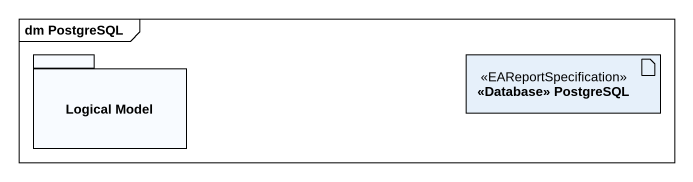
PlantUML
@startuml
mainframe dm PostgreSQL
package "Logical Model" as Logical_Model {
}
artifact "<<Database>> PostgreSQL" as Database_PostgreSQL <<EAReportSpecification>>
@enduml
